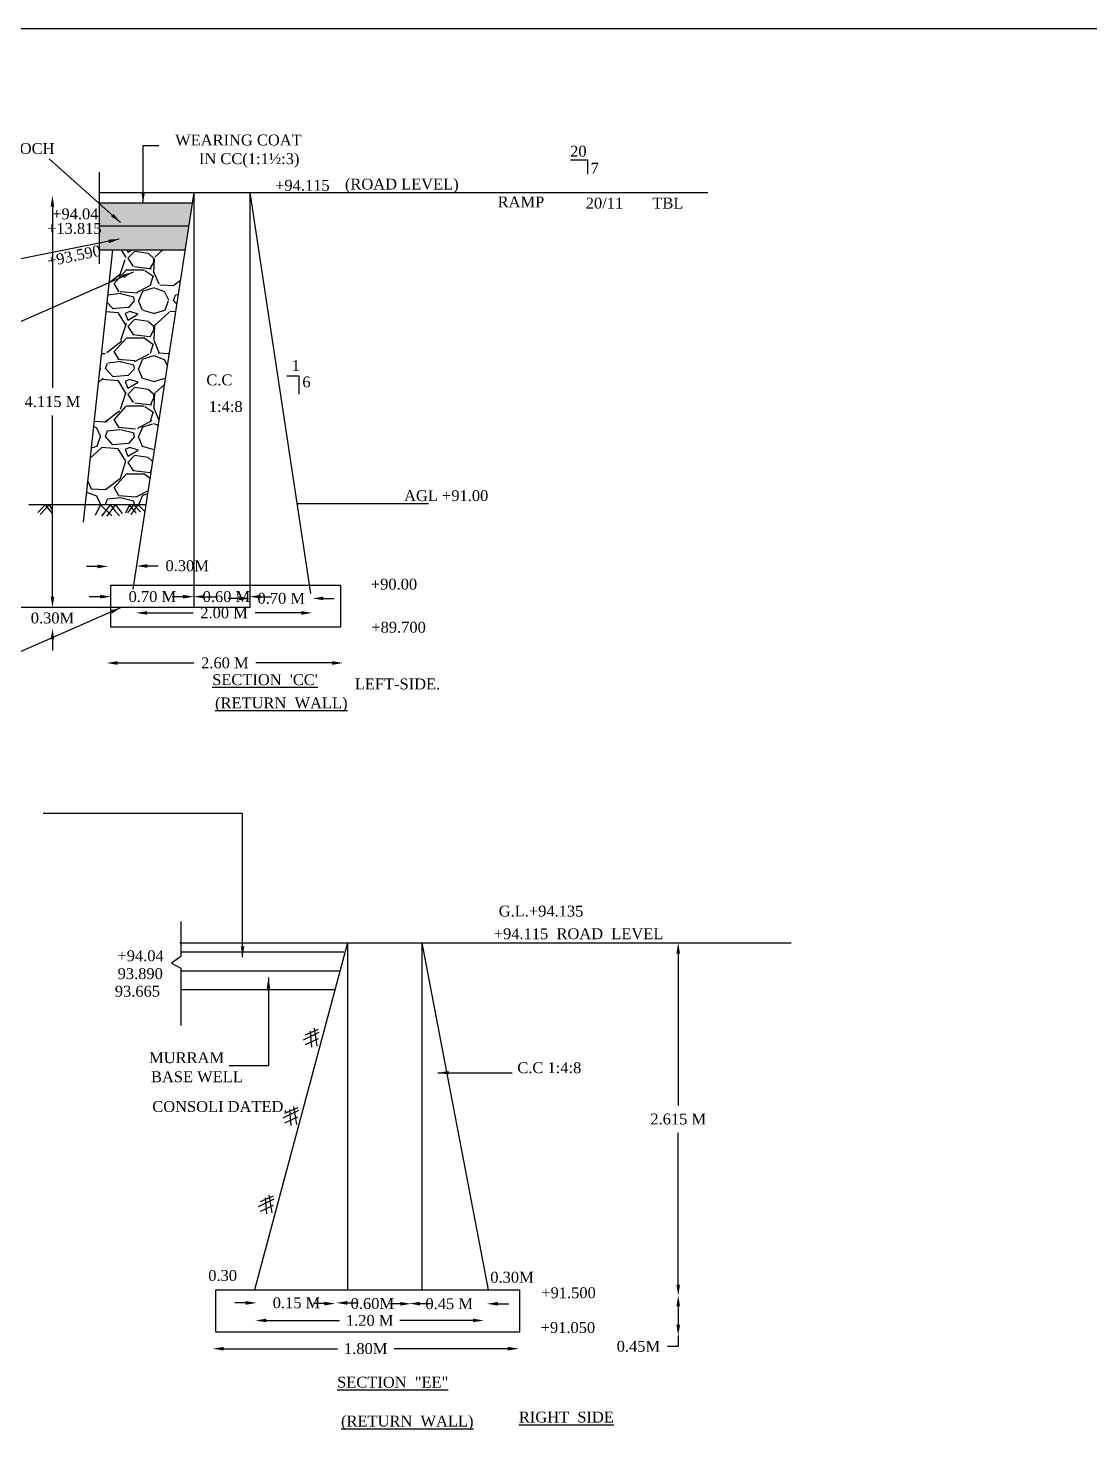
# Model space of a CAD drawing. Header units: millimetres. Extents: x -19421775.1 to -19421736.9, y -53714997.5 to -53714973.1.
# Drawn here: x -19421765.39 to -19421753.7, y -53714988.73 to -53714973.07 of the extents above; entities that cross this region are included whole.
import ezdxf

# ---------------------------------------------------------------- set-up
doc = ezdxf.new("R2010")
doc.units = ezdxf.units.MM
doc.header["$MEASUREMENT"] = 0
doc.header["$PDMODE"] = 66
doc.header["$PDSIZE"] = 170
doc.linetypes.add('ACAD_ISO03W100', pattern=[30, 12, -18])
for name, color, linetype in [('DIM', 5, 'Continuous'), ('DOT LINE', 3, 'ACAD_ISO03W100'), ('DWG. LINE', 1, 'Continuous'), ('HATCH', 2, 'Continuous'), ('TEXT', 7, 'Continuous')]:
    doc.layers.add(name, color=color, linetype=linetype)
doc.layers.add('TITLE', color=7, linetype='Continuous', lineweight=30)
doc.styles.get("Standard").update_dxf_attribs({"font": 'TIMES.TTF', "height": 0.12})
doc.dimstyles.get("Standard").update_dxf_attribs({"dimtxt": 0.12, "dimasz": 0.12, "dimexe": 0.18, "dimexo": 0.0625, "dimgap": 0.09, "dimtad": 0, "dimtih": 1, "dimtoh": 1, "dimdec": 1, "dimzin": 0, "dimdsep": 46, "dimtxsty": 'Standard', "dimcen": 0.09, "dimse1": 1, "dimse2": 1, "dimclrd": 5, "dimclre": 5, "dimclrt": 4, "dimadec": 0, "dimazin": 0, "dimtfac": 1, "dimtdec": 1, "dimtofl": 0, "dimtmove": 0, "dimatfit": 3, "dimfxl": 1, "dimtolj": 1, "dimtzin": 0, "dimarcsym": 0})

# ---------------------------------------------------------------- blocks, each defined once
blk = doc.blocks.new('*D19')
at = {"layer": 'Defpoints', "color": 0}
for p in [(-19421765.125, -53714974.917), (-19421765.125, -53714979.458), (-19421765.125, -53714979.458)]:
    blk.add_point(p, dxfattribs=at)
at = {"layer": 'DIM', "color": 5, "lineweight": -2}
for p, q in [((-19421765.125, -53714975.037), (-19421765.125, -53714977.037)), ((-19421765.125, -53714979.338), (-19421765.125, -53714977.339))]:
    blk.add_line(p, q, dxfattribs=at)
at = {"layer": 'DIM', "color": 5}
for points in [[(-19421765.145, -53714975.037), (-19421765.105, -53714975.037), (-19421765.125, -53714974.917)], [(-19421765.145, -53714979.338), (-19421765.105, -53714979.338), (-19421765.125, -53714979.458)]]:
    blk.add_solid(points, dxfattribs=at)
at = {"layer": 'DIM', "color": 4, "insert": (-19421765.125, -53714977.188), "char_height": 0.12, "attachment_point": 5}
blk.add_mtext('\\A1;4.115 M', dxfattribs=at)
blk = doc.blocks.new('*D20')
at = {"layer": 'Defpoints', "color": 0}
for p in [(-19421764.204, -53714979.517), (-19421762.264, -53714979.517), (-19421762.264, -53714979.517)]:
    blk.add_point(p, dxfattribs=at)
at = {"layer": 'DIM', "color": 5, "lineweight": -2}
for p, q in [((-19421764.084, -53714979.517), (-19421763.576, -53714979.517)), ((-19421762.384, -53714979.517), (-19421762.891, -53714979.517))]:
    blk.add_line(p, q, dxfattribs=at)
at = {"layer": 'DIM', "color": 5}
for points in [[(-19421764.084, -53714979.497), (-19421764.084, -53714979.537), (-19421764.204, -53714979.517)], [(-19421762.384, -53714979.497), (-19421762.384, -53714979.537), (-19421762.264, -53714979.517)]]:
    blk.add_solid(points, dxfattribs=at)
at = {"layer": 'DIM', "color": 4, "insert": (-19421763.234, -53714979.517), "char_height": 0.12, "attachment_point": 5}
blk.add_mtext('\\A1;2.00 M', dxfattribs=at)
blk = doc.blocks.new('*D21')
at = {"layer": 'Defpoints', "color": 0}
for p in [(-19421764.527, -53714979.989), (-19421761.923, -53714979.989), (-19421761.923, -53714980.069)]:
    blk.add_point(p, dxfattribs=at)
at = {"layer": 'DIM', "color": 5, "lineweight": -2}
for p, q in [((-19421764.407, -53714980.069), (-19421763.567, -53714980.069)), ((-19421762.043, -53714980.069), (-19421762.883, -53714980.069))]:
    blk.add_line(p, q, dxfattribs=at)
at = {"layer": 'DIM', "color": 5}
for points in [[(-19421764.407, -53714980.049), (-19421764.407, -53714980.089), (-19421764.527, -53714980.069)], [(-19421762.043, -53714980.049), (-19421762.043, -53714980.089), (-19421761.923, -53714980.069)]]:
    blk.add_solid(points, dxfattribs=at)
at = {"layer": 'DIM', "color": 4, "insert": (-19421763.225, -53714980.069), "char_height": 0.12, "attachment_point": 5}
blk.add_mtext('\\A1;2.60 M', dxfattribs=at)
blk = doc.blocks.new('*D22')
at = {"layer": 'Defpoints', "color": 0}
for p in [(-19421762.876, -53714987.128), (-19421761.996, -53714987.124), (-19421761.996, -53714987.128)]:
    blk.add_point(p, dxfattribs=at)
at = {"layer": 'DIM', "color": 5, "lineweight": -2}
for p, q in [((-19421762.996, -53714987.124), (-19421763.116, -53714987.124)), ((-19421761.876, -53714987.124), (-19421761.756, -53714987.124))]:
    blk.add_line(p, q, dxfattribs=at)
at = {"layer": 'DIM', "color": 5}
for points in [[(-19421762.996, -53714987.104), (-19421762.996, -53714987.144), (-19421762.876, -53714987.124)], [(-19421761.876, -53714987.104), (-19421761.876, -53714987.144), (-19421761.996, -53714987.124)]]:
    blk.add_solid(points, dxfattribs=at)
at = {"layer": 'DIM', "color": 4, "insert": (-19421762.436, -53714987.124), "char_height": 0.12, "attachment_point": 5}
blk.add_mtext('\\A1;0.15 M', dxfattribs=at)
blk = doc.blocks.new('*D23')
at = {"layer": 'Defpoints', "color": 0}
for p in [(-19421762.008, -53714987.126), (-19421761.193, -53714987.126), (-19421761.193, -53714987.132)]:
    blk.add_point(p, dxfattribs=at)
at = {"layer": 'DIM', "color": 5, "lineweight": -2}
for p, q in [((-19421762.128, -53714987.132), (-19421762.248, -53714987.132)), ((-19421761.073, -53714987.132), (-19421760.953, -53714987.132))]:
    blk.add_line(p, q, dxfattribs=at)
at = {"layer": 'DIM', "color": 5}
for points in [[(-19421762.128, -53714987.112), (-19421762.128, -53714987.152), (-19421762.008, -53714987.132)], [(-19421761.073, -53714987.112), (-19421761.073, -53714987.152), (-19421761.193, -53714987.132)]]:
    blk.add_solid(points, dxfattribs=at)
at = {"layer": 'DIM', "color": 4, "insert": (-19421761.6, -53714987.132), "char_height": 0.12, "attachment_point": 5}
blk.add_mtext('\\A1;0.60M', dxfattribs=at)
blk = doc.blocks.new('*D24')
at = {"layer": 'Defpoints', "color": 0}
for p in [(-19421761.171, -53714987.136), (-19421760.336, -53714987.134), (-19421760.336, -53714987.136)]:
    blk.add_point(p, dxfattribs=at)
at = {"layer": 'DIM', "color": 5, "lineweight": -2}
for p, q in [((-19421761.291, -53714987.134), (-19421761.411, -53714987.134)), ((-19421760.216, -53714987.134), (-19421760.096, -53714987.134))]:
    blk.add_line(p, q, dxfattribs=at)
at = {"layer": 'DIM', "color": 5}
for points in [[(-19421761.291, -53714987.114), (-19421761.291, -53714987.154), (-19421761.171, -53714987.134)], [(-19421760.216, -53714987.114), (-19421760.216, -53714987.154), (-19421760.336, -53714987.134)]]:
    blk.add_solid(points, dxfattribs=at)
at = {"layer": 'DIM', "color": 4, "insert": (-19421760.753, -53714987.134), "char_height": 0.12, "attachment_point": 5}
blk.add_mtext('\\A1;0.45 M', dxfattribs=at)
blk = doc.blocks.new('*D25')
at = {"layer": 'Defpoints', "color": 0}
for p in [(-19421762.888, -53714987.26), (-19421760.371, -53714987.26), (-19421760.371, -53714987.318)]:
    blk.add_point(p, dxfattribs=at)
at = {"layer": 'DIM', "color": 5, "lineweight": -2}
for p, q in [((-19421762.768, -53714987.318), (-19421761.963, -53714987.318)), ((-19421760.491, -53714987.318), (-19421761.296, -53714987.318))]:
    blk.add_line(p, q, dxfattribs=at)
at = {"layer": 'DIM', "color": 5}
for points in [[(-19421762.768, -53714987.298), (-19421762.768, -53714987.338), (-19421762.888, -53714987.318)], [(-19421760.491, -53714987.298), (-19421760.491, -53714987.338), (-19421760.371, -53714987.318)]]:
    blk.add_solid(points, dxfattribs=at)
at = {"layer": 'DIM', "color": 4, "insert": (-19421761.629, -53714987.318), "char_height": 0.12, "attachment_point": 5}
blk.add_mtext('\\A1;1.20 M', dxfattribs=at)
blk = doc.blocks.new('*D26')
at = {"layer": 'Defpoints', "color": 0}
for p in [(-19421763.359, -53714987.6), (-19421759.987, -53714987.6), (-19421759.987, -53714987.629)]:
    blk.add_point(p, dxfattribs=at)
at = {"layer": 'DIM', "color": 5, "lineweight": -2}
for p, q in [((-19421763.239, -53714987.629), (-19421761.984, -53714987.629)), ((-19421760.107, -53714987.629), (-19421761.361, -53714987.629))]:
    blk.add_line(p, q, dxfattribs=at)
at = {"layer": 'DIM', "color": 5}
for points in [[(-19421763.239, -53714987.609), (-19421763.239, -53714987.649), (-19421763.359, -53714987.629)], [(-19421760.107, -53714987.609), (-19421760.107, -53714987.649), (-19421759.987, -53714987.629)]]:
    blk.add_solid(points, dxfattribs=at)
at = {"layer": 'DIM', "color": 4, "insert": (-19421761.673, -53714987.629), "char_height": 0.12, "attachment_point": 5}
blk.add_mtext('\\A1;1.80M', dxfattribs=at)
blk = doc.blocks.new('*D27')
at = {"layer": 'Defpoints', "color": 0}
for p in [(-19421758.186, -53714987.043), (-19421758.229, -53714987.484), (-19421758.186, -53714987.484)]:
    blk.add_point(p, dxfattribs=at)
at = {"layer": 'DIM', "color": 5, "lineweight": -2}
for p, q in [((-19421758.229, -53714987.163), (-19421758.229, -53714987.364)), ((-19421758.229, -53714987.484), (-19421758.229, -53714987.604)), ((-19421758.229, -53714987.604), (-19421758.349, -53714987.604))]:
    blk.add_line(p, q, dxfattribs=at)
at = {"layer": 'DIM', "color": 5}
for points in [[(-19421758.249, -53714987.163), (-19421758.209, -53714987.163), (-19421758.229, -53714987.043)], [(-19421758.249, -53714987.364), (-19421758.209, -53714987.364), (-19421758.229, -53714987.484)]]:
    blk.add_solid(points, dxfattribs=at)
at = {"layer": 'DIM', "color": 4, "insert": (-19421758.668, -53714987.604), "char_height": 0.12, "attachment_point": 5}
blk.add_mtext('\\A1;0.45M', dxfattribs=at)
blk = doc.blocks.new('*D28')
at = {"layer": 'Defpoints', "color": 0}
for p in [(-19421758.229, -53714983.153), (-19421758.229, -53714983.153), (-19421758.229, -53714987.043)]:
    blk.add_point(p, dxfattribs=at)
at = {"layer": 'DIM', "color": 5, "lineweight": -2}
for p, q in [((-19421758.229, -53714983.273), (-19421758.229, -53714984.947)), ((-19421758.229, -53714986.923), (-19421758.229, -53714985.25))]:
    blk.add_line(p, q, dxfattribs=at)
at = {"layer": 'DIM', "color": 5}
for points in [[(-19421758.249, -53714983.273), (-19421758.209, -53714983.273), (-19421758.229, -53714983.153)], [(-19421758.249, -53714986.923), (-19421758.209, -53714986.923), (-19421758.229, -53714987.043)]]:
    blk.add_solid(points, dxfattribs=at)
at = {"layer": 'DIM', "color": 4, "insert": (-19421758.229, -53714985.098), "char_height": 0.12, "attachment_point": 5}
blk.add_mtext('\\A1;2.615 M', dxfattribs=at)
blk = doc.blocks.new('*D29')
at = {"layer": 'Defpoints', "color": 0}
for p in [(-19421764.48, -53714979.338), (-19421764.48, -53714979.338), (-19421763.567, -53714979.338)]:
    blk.add_point(p, dxfattribs=at)
at = {"layer": 'DIM', "color": 5, "lineweight": -2}
for p, q in [((-19421764.6, -53714979.338), (-19421764.72, -53714979.338)), ((-19421763.447, -53714979.338), (-19421763.327, -53714979.338))]:
    blk.add_line(p, q, dxfattribs=at)
at = {"layer": 'DIM', "color": 5}
for points in [[(-19421764.6, -53714979.318), (-19421764.6, -53714979.358), (-19421764.48, -53714979.338)], [(-19421763.447, -53714979.318), (-19421763.447, -53714979.358), (-19421763.567, -53714979.338)]]:
    blk.add_solid(points, dxfattribs=at)
at = {"layer": 'DIM', "color": 4, "insert": (-19421764.024, -53714979.338), "char_height": 0.12, "attachment_point": 5}
blk.add_mtext('\\A1;0.70 M', dxfattribs=at)
blk = doc.blocks.new('*D30')
at = {"layer": 'Defpoints', "color": 0}
for p in [(-19421763.567, -53714979.338), (-19421762.95, -53714979.338), (-19421762.95, -53714979.338)]:
    blk.add_point(p, dxfattribs=at)
at = {"layer": 'DIM', "color": 5, "lineweight": -2}
for p, q in [((-19421763.687, -53714979.338), (-19421763.807, -53714979.338)), ((-19421762.83, -53714979.338), (-19421762.71, -53714979.338))]:
    blk.add_line(p, q, dxfattribs=at)
at = {"layer": 'DIM', "color": 5}
for points in [[(-19421763.687, -53714979.318), (-19421763.687, -53714979.358), (-19421763.567, -53714979.338)], [(-19421762.83, -53714979.318), (-19421762.83, -53714979.358), (-19421762.95, -53714979.338)]]:
    blk.add_solid(points, dxfattribs=at)
at = {"layer": 'DIM', "color": 4, "insert": (-19421763.208, -53714979.338), "char_height": 0.12, "attachment_point": 5}
blk.add_mtext('\\A1;0.60 M', dxfattribs=at)
blk = doc.blocks.new('*D31')
at = {"layer": 'Defpoints', "color": 0}
for p in [(-19421762.95, -53714979.338), (-19421762.259, -53714979.338), (-19421762.259, -53714979.357)]:
    blk.add_point(p, dxfattribs=at)
at = {"layer": 'DIM', "color": 5, "lineweight": -2}
for p, q in [((-19421763.07, -53714979.357), (-19421763.19, -53714979.357)), ((-19421762.139, -53714979.357), (-19421762.019, -53714979.357))]:
    blk.add_line(p, q, dxfattribs=at)
at = {"layer": 'DIM', "color": 5}
for points in [[(-19421763.07, -53714979.337), (-19421763.07, -53714979.377), (-19421762.95, -53714979.357)], [(-19421762.139, -53714979.337), (-19421762.139, -53714979.377), (-19421762.259, -53714979.357)]]:
    blk.add_solid(points, dxfattribs=at)
at = {"layer": 'DIM', "color": 4, "insert": (-19421762.604, -53714979.357), "char_height": 0.12, "attachment_point": 5}
blk.add_mtext('\\A1;0.70 M', dxfattribs=at)
blk = doc.blocks.new('*D36')
at = {"layer": 'Defpoints', "color": 0}
for p in [(-19421764.51, -53714979.004), (-19421764.199, -53714979.001), (-19421764.199, -53714979.001)]:
    blk.add_point(p, dxfattribs=at)
at = {"layer": 'DIM', "color": 5, "lineweight": -2}
for p, q in [((-19421764.63, -53714979.005), (-19421764.75, -53714979.006)), ((-19421764.079, -53714978.999), (-19421763.959, -53714978.998))]:
    blk.add_line(p, q, dxfattribs=at)
at = {"layer": 'DIM', "color": 5}
for points in [[(-19421764.63, -53714978.985), (-19421764.63, -53714979.025), (-19421764.51, -53714979.004)], [(-19421764.079, -53714978.979), (-19421764.078, -53714979.019), (-19421764.199, -53714979.001)]]:
    blk.add_solid(points, dxfattribs=at)
at = {"layer": 'DIM', "color": 4, "insert": (-19421763.64, -53714978.998), "char_height": 0.12, "attachment_point": 5}
blk.add_mtext('\\A1;0.30M', dxfattribs=at)
blk = doc.blocks.new('*D37')
at = {"layer": 'Defpoints', "color": 0}
for p in [(-19421765.125, -53714979.458), (-19421765.125, -53714979.69), (-19421765.125, -53714979.69)]:
    blk.add_point(p, dxfattribs=at)
at = {"layer": 'DIM', "color": 5, "lineweight": -2}
for p, q in [((-19421765.125, -53714979.338), (-19421765.125, -53714979.218)), ((-19421765.125, -53714979.81), (-19421765.125, -53714979.93))]:
    blk.add_line(p, q, dxfattribs=at)
at = {"layer": 'DIM', "color": 5}
for points in [[(-19421765.145, -53714979.338), (-19421765.105, -53714979.338), (-19421765.125, -53714979.458)], [(-19421765.145, -53714979.81), (-19421765.105, -53714979.81), (-19421765.125, -53714979.69)]]:
    blk.add_solid(points, dxfattribs=at)
at = {"layer": 'DIM', "color": 4, "insert": (-19421765.125, -53714979.574), "char_height": 0.12, "attachment_point": 5}
blk.add_mtext('\\A1;0.30M', dxfattribs=at)

msp = doc.modelspace()

# ---------------------------------------------------------------- hatches: boundary and pattern name
at = {"layer": 'HATCH'}
h = msp.add_hatch(dxfattribs=at)
h.set_pattern_fill('AR-CONC', color=256, scale=0.01, style=0)
h.set_pattern_definition([(50, (-19421771.232335, -53714974.34015), (0.071726, -0.0062752), [0.0075, -0.0825]), (355, (-19421771.232335, -53714974.34015), (-0.0138751, 0.0752192), [0.006, -0.066]), (100.4514, (-19421771.22636, -53714974.34067), (0.05785094, 0.06894395), [0.006374, -0.0701142]), (46.1842, (-19421771.232335, -53714974.32015), (0.1067241, -0.0165519), [0.01125, -0.12375]), (96.6356, (-19421771.22344, -53714974.32153), (0.0934663, 0.0974118), [0.009561, -0.1051713]), (351.1842, (-19421771.23234, -53714974.32015), (0.0934662, 0.0974119), [0.009, -0.099]), (21, (-19421771.222335, -53714974.32515), (0.0596907, -0.0402619), [0.0075, -0.0825]), (326, (-19421771.222335, -53714974.32515), (0.0243315, 0.072515), [0.006, -0.066]), (71.4514, (-19421771.21736, -53714974.3285), (0.08402226, 0.03225305), [0.006374, -0.0701142]), (37.5, (-19421771.232335, -53714974.340148), (0.001215986, 0.033289385), [0, -0.0652, 0, -0.067, 0, -0.06625]), (7.5, (-19421771.232335, -53714974.340148), (0.02630695, 0.03944117), [0, -0.0382, 0, -0.0637, 0, -0.02525]), (327.5, (-19421771.254635, -53714974.340148), (0.05338224, -0.00225549), [0, -0.025, 0, -0.078, 0, -0.1035]), (317.5, (-19421771.264635, -53714974.34015), (0.05831862, 0.0100105), [0, -0.0325, 0, -0.0518, 0, -0.0735])])
h.paths.add_polyline_path([(-19421763.585, -53714974.999), (-19421764.611, -53714974.999), (-19421764.611, -53714975.254), (-19421763.624, -53714975.254)])
h.paths.add_polyline_path([(-19421763.624, -53714975.254), (-19421764.611, -53714975.254), (-19421764.611, -53714975.514), (-19421763.664, -53714975.515)])
h.paths.add_polyline_path([(-19421765.215, -53714975.371), (-19421764.567, -53714975.371), (-19421764.567, -53714975.188), (-19421765.215, -53714975.188)], flags=9)
h = msp.add_hatch(dxfattribs=at)
h.set_pattern_fill('GRAVEL', color=256, scale=0.75, style=0)
h.set_pattern_definition([(228.0128, (-19421764.22435, -53714977.5774), (-5.9999987, -6.750001), [0.1009, -9.989316]), (184.9697, (-19421764.29185, -53714977.652398), (9.0000008, 0.7499935), [0.17315, -17.141944]), (132.5104, (-19421764.46435, -53714977.6674), (7.499993, -8.2500065), [0.12209, -12.087024]), (267.2737, (-19421764.75685, -53714977.854898), (0.749997, 15.0000002), [0.15768, -15.61017]), (292.8337, (-19421764.76435, -53714978.012398), (-3.75000743, 8.9999973), [0.154616, -15.30703]), (357.2737, (-19421764.70435, -53714978.154898), (-15.0000002, 0.749997), [0.15768, -15.61017]), (37.6942, (-19421764.54685, -53714978.162398), (-9.7500055, -7.4999928), [0.208522, -20.643637]), (72.2553, (-19421764.38185, -53714978.034898), (5.25000807, 16.49999717), [0.196866, -19.48974]), (121.4296, (-19421764.32185, -53714977.847398), (-6.0000062, 9.7499963), [0.158213, -15.663055]), (175.2364, (-19421764.40435, -53714977.7124), (8.2500007, -0.7499936), [0.180624, -8.85057]), (222.3974, (-19421764.58435, -53714977.697398), (-9.00000551, -8.24999406), [0.233586, -23.125031]), (138.814, (-19421764.01435, -53714977.8624), (-5.2500022, 4.499998), [0.079726, -7.892883]), (171.4692, (-19421764.07435, -53714977.809898), (9.7499987, -1.50000593), [0.151678, -15.016133]), (225, (-19421764.22435, -53714977.7874), (-8e-17, -0.75), [0.10607, -0.9546]), (203.1986, (-19421764.27685, -53714977.6974), (3.75, 1.500001), [0.05712, -5.65471]), (291.8014, (-19421764.32935, -53714977.7199), (-0.75, 2.25), [0.08078, -3.9581]), (30.964, (-19421764.29935, -53714977.7949), (2.2499985, 1.500002), [0.1312, -4.24202]), (161.565, (-19421764.18685, -53714977.7274), (1.5, -0.75), [0.09487, -2.27684]), (16.3895, (-19421764.76435, -53714977.7199), (7.50000165, 2.2499945), [0.1329, -13.157134]), (70.3462, (-19421764.63685, -53714977.6824), (-2.9999964, -8.2500016), [0.111496, -11.038056]), (293.1986, (-19421764.18685, -53714977.5774), (-1.500001, 3.75), [0.114236, -5.59759]), (343.6105, (-19421764.14185, -53714977.6824), (-7.50000165, 2.2499945), [0.1329, -13.157134]), (339.444, (-19421764.76435, -53714978.1849), (-3.7500014, 1.499997), [0.12816, -6.27984]), (294.775, (-19421764.64435, -53714978.2299), (-3.7499941, 8.2500026), [0.107384, -10.630982]), (66.8014, (-19421764.17935, -53714978.3274), (1.500001, 3.7499998), [0.114236, -5.597594]), (17.354, (-19421764.13435, -53714978.2224), (-9.7500015, -2.9999959), [0.125723, -12.446568]), (69.444, (-19421764.54685, -53714978.3274), (-1.499997, -3.7500014), [0.06408, -6.34392]), (101.31, (-19421764.22435, -53714978.3274), (-0.749998, 3.0000006), [0.03824, -3.78602]), (165.964, (-19421764.23185, -53714978.2899), (2.25, -0.749999), [0.15462, -2.93771]), (186.009, (-19421764.38185, -53714978.252398), (7.4999998, 0.7499995), [0.143288, -14.185442]), (303.69, (-19421764.29935, -53714977.8624), (-0.750001, 1.5), [0.10817, -2.596]), (353.1572, (-19421764.23935, -53714977.952398), (12.74999952, -1.500006), [0.188845, -18.695672]), (60.9454, (-19421764.05185, -53714977.9749), (-3, -5.2500003), [0.077217, -7.644506]), (90, (-19421764.01435, -53714977.9074), (-0.75, 0.75), [0.045, -0.705]), (120.2564, (-19421764.39685, -53714978.2299), (2.9999962, -5.2500018), [0.104193, -10.31514]), (48.0128, (-19421764.44935, -53714978.1399), (5.9999987, 6.750001), [0.201804, -9.888414]), (0, (-19421764.31435, -53714977.9899), (0.75, 0.75), [0.195, -0.555]), (325.3048, (-19421764.11935, -53714977.9899), (-7.4999957, 5.2500065), [0.118585, -11.739956]), (254.0546, (-19421764.02185, -53714978.0574), (-0.75, -3), [0.1092, -5.35088]), (207.646, (-19421764.05185, -53714978.162398), (-14.24999686, -7.5000058), [0.1778, -17.602106]), (175.4261, (-19421764.20935, -53714978.244898), (-9.75000042, 0.7499961), [0.1881, -18.621806])])
h.paths.add_polyline_path([(-19421763.664, -53714975.515), (-19421764.465, -53714975.514), (-19421764.764, -53714978.327), (-19421764.095, -53714978.327)])

# ---------------------------------------------------------------- linework, layer by layer
at = {"layer": 'DOT LINE', "ltscale": 10}
for points in [[(-19421763.567, -53714974.882), (-19421763.567, -53714979.461)], [(-19421762.95, -53714974.882), (-19421762.95, -53714979.458)], [(-19421761.874, -53714983.153), (-19421761.874, -53714986.979)], [(-19421761.055, -53714983.153), (-19421761.055, -53714986.979)]]:
    msp.add_lwpolyline(points, dxfattribs=at)
at = {"layer": 'DWG. LINE'}
for points in [[(-19421759.415, -53714974.521), (-19421759.23, -53714974.521), (-19421759.23, -53714974.678)], [(-19421764.611, -53714974.656), (-19421764.611, -53714975.67)], [(-19421764.611, -53714974.882), (-19421757.903, -53714974.882)], [(-19421763.585, -53714974.999), (-19421764.611, -53714974.999)], [(-19421763.567, -53714974.882), (-19421764.238, -53714979.255)], [(-19421762.95, -53714974.882), (-19421762.281, -53714979.303)], [(-19421763.624, -53714975.254), (-19421764.611, -53714975.254)], [(-19421764.465, -53714975.514), (-19421764.785, -53714978.518)], [(-19421764.611, -53714975.514), (-19421763.664, -53714975.515)], [(-19421762.544, -53714976.902), (-19421762.41, -53714976.902), (-19421762.41, -53714977.104)], [(-19421764.095, -53714978.327), (-19421765.384, -53714978.327)], [(-19421762.431, -53714978.312), (-19421760.98, -53714978.312)], [(-19421762.95, -53714979.458), (-19421767.099, -53714979.458)], [(-19421763.712, -53714982.919), (-19421763.712, -53714983.305), (-19421763.814, -53714983.379), (-19421763.712, -53714983.432), (-19421763.712, -53714984.067)], [(-19421763.723, -53714983.153), (-19421756.985, -53714983.153)], [(-19421763.712, -53714983.253), (-19421761.913, -53714983.253)], [(-19421761.874, -53714983.153), (-19421762.899, -53714986.979)], [(-19421761.055, -53714983.153), (-19421760.324, -53714986.979)], [(-19421763.712, -53714983.463), (-19421761.966, -53714983.463)], [(-19421763.712, -53714983.67), (-19421762.012, -53714983.67)]]:
    msp.add_lwpolyline(points, dxfattribs=at)
for points in [[(-19421764.48, -53714979.211), (-19421761.949, -53714979.211), (-19421761.949, -53714979.673), (-19421764.48, -53714979.673)], [(-19421763.324, -53714986.979), (-19421759.979, -53714986.979), (-19421759.979, -53714987.448), (-19421763.324, -53714987.448)]]:
    msp.add_lwpolyline(points, close=True, dxfattribs=at)
at = {"layer": 'HATCH'}
for points in [[(-19421765.286, -53714978.409), (-19421765.204, -53714978.327), (-19421765.125, -53714978.426)], [(-19421765.26, -53714978.432), (-19421765.161, -53714978.327), (-19421765.125, -53714978.389)], [(-19421764.652, -53714978.439), (-19421764.597, -53714978.327), (-19421764.472, -53714978.447)], [(-19421764.58, -53714978.449), (-19421764.487, -53714978.327), (-19421764.433, -53714978.395), (-19421764.385, -53714978.447)], [(-19421764.523, -53714978.451), (-19421764.43, -53714978.327), (-19421764.358, -53714978.42)], [(-19421764.203, -53714978.415), (-19421764.275, -53714978.327), (-19421764.319, -53714978.419)], [(-19421764.295, -53714978.413), (-19421764.228, -53714978.327), (-19421764.153, -53714978.401)], [(-19421764.259, -53714978.431), (-19421764.179, -53714978.327), (-19421764.106, -53714978.4)], [(-19421762.357, -53714984.222), (-19421762.185, -53714984.138)], [(-19421762.338, -53714984.17), (-19421762.193, -53714984.107)], [(-19421762.338, -53714984.275), (-19421762.194, -53714984.21)], [(-19421762.286, -53714984.127), (-19421762.272, -53714984.304)], [(-19421762.242, -53714984.095), (-19421762.21, -53714984.293)], [(-19421762.584, -53714985.085), (-19421762.411, -53714985.001)], [(-19421762.564, -53714985.033), (-19421762.419, -53714984.97)], [(-19421762.512, -53714984.991), (-19421762.498, -53714985.168)], [(-19421762.469, -53714984.959), (-19421762.437, -53714985.156)], [(-19421762.564, -53714985.139), (-19421762.42, -53714985.073)], [(-19421762.834, -53714986.008), (-19421762.689, -53714985.945)], [(-19421762.782, -53714985.966), (-19421762.768, -53714986.143)], [(-19421762.739, -53714985.933), (-19421762.706, -53714986.131)], [(-19421762.854, -53714986.06), (-19421762.681, -53714985.976)], [(-19421762.834, -53714986.113), (-19421762.69, -53714986.048)]]:
    msp.add_lwpolyline(points, dxfattribs=at)
at = {"layer": 'TITLE'}
msp.add_lwpolyline([(-19421775.06, -53714973.073), (-19421736.921, -53714973.073), (-19421736.921, -53714997.48), (-19421775.06, -53714997.48)], close=True, dxfattribs=at)

# ---------------------------------------------------------------- texts
at = {"layer": 'TEXT'}
for s, p in [('APPROCH', (-19421765.939, -53714974.457)), ('WEARING COAT', (-19421763.773, -53714974.363)), ('20', (-19421759.42, -53714974.487)), ('IN CC(1:1½:3)', (-19421763.511, -53714974.569)), ('7', (-19421759.195, -53714974.674)), ('+94.115', (-19421762.671, -53714974.863)), ('(ROAD LEVEL)', (-19421761.902, -53714974.849)), ('RAMP', (-19421760.219, -53714975.046)), ('20/11', (-19421759.248, -53714975.059)), ('TBL', (-19421758.514, -53714975.059)), ('+94.04', (-19421765.128, -53714975.178)), ('+13.815', (-19421765.184, -53714975.338)), ('1', (-19421762.488, -53714976.848)), ('C.C', (-19421763.429, -53714977.008)), ('6', (-19421762.371, -53714977.03)), ('1:4:8', (-19421763.402, -53714977.302)), ('AGL +91.00', (-19421761.25, -53714978.284)), ('+90.00', (-19421761.616, -53714979.26)), ('+89.700', (-19421761.611, -53714979.735)), ('LEFT-SIDE.', (-19421761.793, -53714980.36)), ('G.L.+94.135', (-19421760.207, -53714982.864)), ('+94.115  ROAD  LEVEL', (-19421760.262, -53714983.114)), ('+94.04', (-19421764.409, -53714983.357)), ('93.890', (-19421764.407, -53714983.554)), ('93.665', (-19421764.438, -53714983.748)), ('MURRAM', (-19421764.06, -53714984.481)), ('C.C 1:4:8', (-19421760.002, -53714984.591)), ('BASE WELL', (-19421764.039, -53714984.691)), ('CONSOLI DATED.', (-19421764.025, -53714985.019)), ('0.30', (-19421763.408, -53714986.882)), ('0.30M', (-19421760.3, -53714986.901)), ('+91.500', (-19421759.738, -53714987.072)), ('+91.050', (-19421759.745, -53714987.456))]:
    msp.add_text(s, height=0.12, dxfattribs=at).set_placement(p)
msp.add_text('+93.590', height=0.12, rotation=11.8373, dxfattribs=at).set_placement((-19421765.17, -53714975.7))
at = {"layer": 'TITLE'}
for s, p in [("%%USECTION  'CC'", (-19421763.365, -53714980.313)), ('%%U(RETURN  WALL)', (-19421763.333, -53714980.569)), ('%%USECTION  "EE"', (-19421761.988, -53714988.058)), ('%%U(RETURN  WALL)', (-19421761.945, -53714988.487)), ('%%URIGHT  SIDE', (-19421759.985, -53714988.443))]:
    msp.add_text(s, height=0.12, dxfattribs=at).set_placement(p)

# ---------------------------------------------------------------- dimensions: what is measured, and where the dimension line sits
at = {"layer": 'DIM'}
for p1, p2, distance, text, picture, middle in [((-19421765.125, -53714974.917), (-19421765.125, -53714979.458), 0, '4.115 M', '*D19', (-19421765.125, -53714977.188)), ((-19421764.51, -53714979.004), (-19421764.199, -53714979.001), 0, '0.30M', '*D36', (-19421763.64, -53714978.998)), ((-19421763.567, -53714979.338), (-19421764.48, -53714979.338), 0, '0.70 M', '*D29', (-19421764.024, -53714979.338)), ((-19421762.95, -53714979.338), (-19421762.259, -53714979.338), -0.019, '0.70 M', '*D31', (-19421762.604, -53714979.357)), ((-19421764.204, -53714979.517), (-19421762.264, -53714979.517), 0, '2.00 M', '*D20', (-19421763.234, -53714979.517)), ((-19421764.527, -53714979.989), (-19421761.923, -53714979.989), -0.08, '2.60 M', '*D21', (-19421763.225, -53714980.069)), ((-19421758.229, -53714987.043), (-19421758.229, -53714983.153), 0, '2.615 M', '*D28', (-19421758.229, -53714985.098)), ((-19421762.876, -53714987.128), (-19421761.996, -53714987.128), 0.004, '0.15 M', '*D22', (-19421762.436, -53714987.124)), ((-19421762.008, -53714987.126), (-19421761.193, -53714987.126), -0.006, '0.60M', '*D23', (-19421761.6, -53714987.132)), ((-19421761.171, -53714987.136), (-19421760.336, -53714987.136), 0.003, '0.45 M', '*D24', (-19421760.753, -53714987.134)), ((-19421758.186, -53714987.043), (-19421758.186, -53714987.484), -0.043, '0.45M', '*D27', (-19421758.668, -53714987.604)), ((-19421762.888, -53714987.26), (-19421760.371, -53714987.26), -0.058, '1.20 M', '*D25', (-19421761.629, -53714987.318)), ((-19421763.359, -53714987.6), (-19421759.987, -53714987.6), -0.029, '1.80M', '*D26', (-19421761.673, -53714987.629))]:
    dim = msp.add_aligned_dim(p1=p1, p2=p2, distance=distance, text=text, dimstyle='Standard', dxfattribs=at)
    dim.commit()
    dim.dimension.update_dxf_attribs({"geometry": picture, "text_midpoint": middle})
for base, p1, p2, angle, text, picture, middle in [((-19421765.125, -53714979.69), (-19421765.125, -53714979.458), (-19421765.125, -53714979.69), 270, '0.30M', '*D37', (-19421765.125, -53714979.574)), ((-19421762.95, -53714979.338), (-19421763.567, -53714979.338), (-19421762.95, -53714979.338), 0, '0.60 M', '*D30', (-19421763.208, -53714979.338))]:
    dim = msp.add_linear_dim(base=base, p1=p1, p2=p2, angle=angle, text=text, dimstyle='Standard', dxfattribs=at)
    dim.commit()
    dim.dimension.update_dxf_attribs({"geometry": picture, "text_midpoint": middle, "dimtype": 161})

# ---------------------------------------------------------------- leaders
for points in [[(-19421764.126, -53714974.999), (-19421764.126, -53714974.362), (-19421763.953, -53714974.362)], [(-19421764.375, -53714975.212), (-19421765.163, -53714974.51)], [(-19421764.389, -53714975.397), (-19421766.345, -53714975.784)], [(-19421764.237, -53714975.759), (-19421766.147, -53714976.599)], [(-19421764.368, -53714979.458), (-19421765.546, -53714979.976)], [(-19421763.03, -53714983.313), (-19421763.03, -53714981.728), (-19421765.227, -53714981.728)], [(-19421762.745, -53714983.538), (-19421762.745, -53714984.512), (-19421763.179, -53714984.512)], [(-19421760.878, -53714984.587), (-19421760.058, -53714984.587)]]:
    msp.add_leader(points, dimstyle='Standard', override={"dimgap": 0.09, "dimtad": 0}, dxfattribs=at)

doc.saveas('drawing.dxf')
